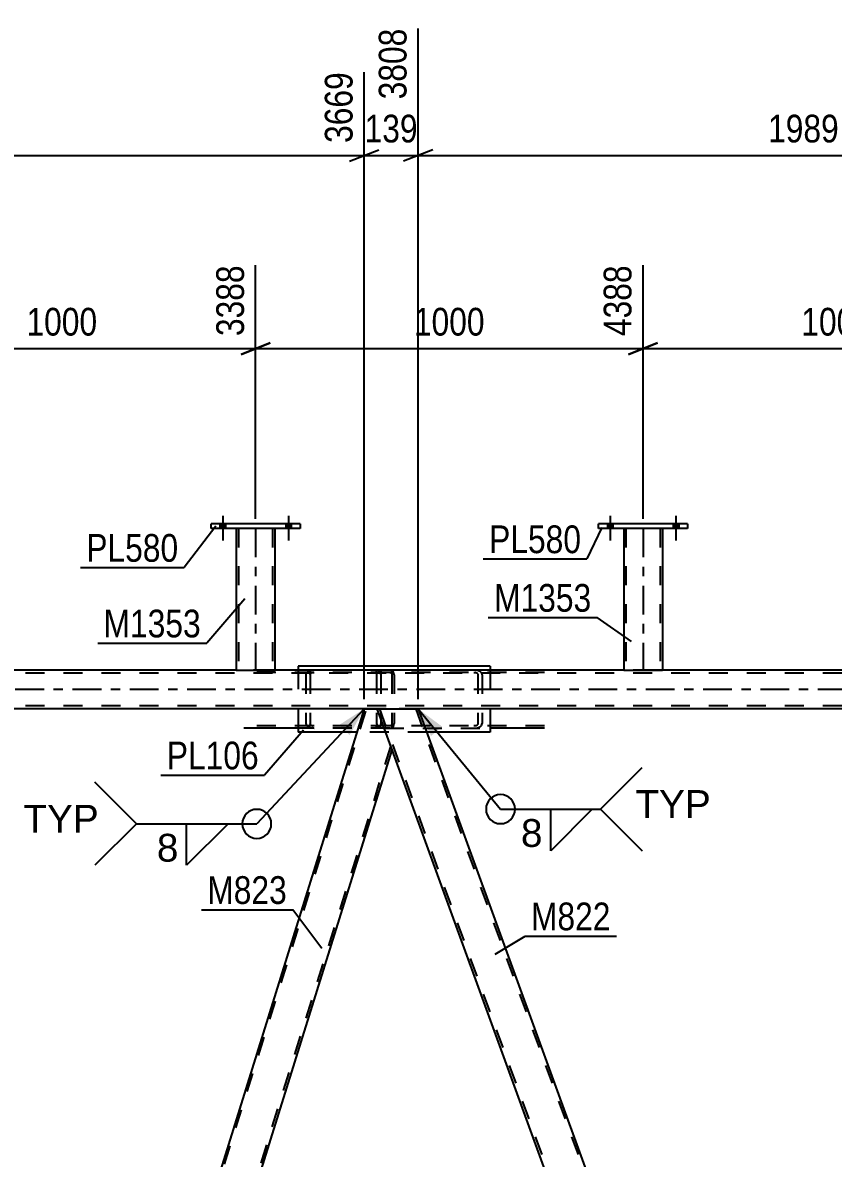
# Model space of a CAD drawing. Header units: millimetres. Extents: x -834 to 355, y -855 to -14.
# Drawn here: x -695.9 to -612.2, y -717.7 to -600.4 of the extents above; entities that cross this region are included whole.
import ezdxf

# ---------------------------------------------------------------- set-up
doc = ezdxf.new("R2010")
doc.units = ezdxf.units.MM
doc.linetypes.add('DXK_LINE_DOT2', pattern=[3.9198, 1.9599, -1.9599])
doc.linetypes.add('DXK_LINE_DOT3', pattern=[5.9187, 2.979, -0.9799, 0.9799, -0.9799])
doc.styles.add('Arial', font='ARIAL.TTF', dxfattribs={"height": 0.2})
doc.styles.add('Arial Narrow', font='ARIALN.TTF', dxfattribs={"height": 0.2})

# ---------------------------------------------------------------- blocks, each defined once
blk = doc.blocks.new('Part-570384938-6712 - 6664')
at = {"color": 7, "linetype": 'DXK_LINE_DOT2'}
for p, q in [((-89.96, -667.25), (-753.82, -667.25)), ((-669.82, -667.25), (-673.82, -667.25)), ((-629.82, -667.25), (-633.82, -667.25)), ((-89.96, -667.57), (-769.74, -667.57)), ((-89.96, -670.93), (-769.74, -670.93)), ((-89.96, -671.25), (-660.61, -671.25)), ((-655.04, -671.25), (-660.61, -671.25))]:
    blk.add_line(p, q, dxfattribs=at)
at = {"color": 2, "linetype": 'Continuous'}
for p, q in [((-673.82, -667.25), (-709.82, -667.25)), ((-633.82, -667.25), (-669.82, -667.25)), ((-593.82, -667.25), (-629.82, -667.25)), ((-660.61, -671.25), (-740.17, -671.25)), ((-575.48, -671.25), (-655.04, -671.25))]:
    blk.add_line(p, q, dxfattribs=at)
at = {"color": 7, "linetype": 'DXK_LINE_DOT3'}
blk.add_line((-89.96, -669.25), (-769.74, -669.25), dxfattribs=at)
blk = doc.blocks.new('Bolt-570384938-6838 - 6664')
at = {"linetype": 'Continuous'}
for points in [[(-634.94, -652.13), (-635.5, -652.13), (-635.5, -652.61), (-634.94, -652.61)], [(-634.94, -652.13), (-635.5, -652.13), (-635.5, -652.61), (-634.94, -652.61)], [(-628.14, -652.13), (-628.7, -652.13), (-628.7, -652.61), (-628.14, -652.61)], [(-628.14, -652.13), (-628.7, -652.13), (-628.7, -652.61), (-628.14, -652.61)]]:
    blk.add_hatch(color=1, dxfattribs=at).paths.add_polyline_path(points)
at = {"color": 1, "linetype": 'Continuous'}
for p, q in [((-635.22, -651.33), (-635.22, -653.85)), ((-635.22, -651.33), (-635.22, -653.85)), ((-628.42, -651.33), (-628.42, -653.85)), ((-628.42, -651.33), (-628.42, -653.85)), ((-635.5, -652.13), (-635.5, -652.61)), ((-635.5, -652.13), (-635.5, -652.61)), ((-634.94, -652.13), (-634.94, -652.61)), ((-634.94, -652.13), (-634.94, -652.61)), ((-628.7, -652.13), (-628.7, -652.61)), ((-628.7, -652.13), (-628.7, -652.61)), ((-628.14, -652.13), (-628.14, -652.61)), ((-628.14, -652.13), (-628.14, -652.61))]:
    blk.add_line(p, q, dxfattribs=at)
blk = doc.blocks.new('Part-570384938-6778 - 6664')
at = {"color": 2, "linetype": 'Continuous'}
for p, q in [((-673.82, -652.61), (-673.82, -667.25)), ((-669.82, -652.61), (-669.82, -667.25)), ((-673.82, -667.25), (-669.82, -667.25))]:
    blk.add_line(p, q, dxfattribs=at)
at = {"color": 7, "linetype": 'DXK_LINE_DOT2'}
for p, q in [((-669.82, -652.61), (-673.82, -652.61)), ((-673.82, -652.61), (-673.78, -652.61)), ((-673.58, -652.61), (-673.58, -667.25)), ((-670.06, -652.61), (-670.06, -667.25)), ((-670.08, -667.25), (-670.12, -667.25)), ((-670.12, -667.25), (-670.08, -667.25)), ((-670.08, -667.25), (-670.06, -667.25)), ((-670.06, -667.25), (-670.08, -667.25))]:
    blk.add_line(p, q, dxfattribs=at)
at = {"color": 7, "linetype": 'DXK_LINE_DOT3'}
blk.add_line((-671.82, -652.61), (-671.82, -667.25), dxfattribs=at)
blk = doc.blocks.new('Part-570384938-6783 - 6664')
at = {"color": 2, "linetype": 'Continuous'}
for p, q in [((-667.22, -652.13), (-676.42, -652.13)), ((-676.42, -652.61), (-676.42, -652.13)), ((-667.22, -652.61), (-676.42, -652.61)), ((-667.22, -652.13), (-667.22, -652.61))]:
    blk.add_line(p, q, dxfattribs=at)
blk = doc.blocks.new('Part-570384938-6790 - 6664')
at = {"color": 7, "linetype": 'DXK_LINE_DOT2'}
for p, q in [((-658.46, -667.25), (-658.8, -667.29)), ((-642.01, -667.25), (-658.46, -667.25)), ((-648.96, -667.29), (-649.29, -667.25)), ((-659.29, -667.6), (-659.34, -667.73)), ((-659.34, -667.73), (-659.34, -672.77)), ((-659.27, -667.55), (-659.29, -667.6)), ((-658.9, -667.73), (-658.87, -667.64)), ((-658.9, -667.73), (-658.9, -672.77)), ((-658.63, -667.51), (-658.46, -667.49)), ((-642.01, -667.49), (-658.46, -667.49)), ((-649.29, -667.49), (-649.13, -667.51)), ((-648.89, -667.64), (-648.86, -667.73)), ((-648.86, -667.73), (-648.86, -672.77)), ((-648.47, -667.6), (-648.49, -667.55)), ((-648.42, -667.73), (-648.47, -667.6)), ((-648.42, -667.73), (-648.42, -672.77)), ((-659.34, -672.77), (-659.27, -672.96)), ((-658.87, -672.86), (-658.9, -672.77)), ((-658.8, -673.22), (-658.53, -673.25)), ((-658.5, -673.01), (-658.63, -672.99)), ((-658.46, -673.01), (-658.5, -673.01)), ((-642.01, -673.01), (-658.46, -673.01)), ((-649.13, -672.99), (-649.29, -673.01)), ((-649.29, -673.25), (-648.96, -673.22)), ((-648.86, -672.77), (-648.89, -672.86)), ((-648.49, -672.96), (-648.42, -672.77)), ((-658.53, -673.25), (-658.46, -673.25)), ((-658.46, -673.25), (-647.62, -673.25))]:
    blk.add_line(p, q, dxfattribs=at)
at = {"color": 2, "linetype": 'Continuous'}
blk.add_line((-642.01, -673.25), (-647.62, -673.25), dxfattribs=at)
at = {"color": 7, "linetype": 'DXK_LINE_DOT2'}
for centre, radius, start, end in [((-658.66, -668.09), 0.817, 99.5182, 138.0638), ((-649.09, -668.09), 0.817, 41.9363, 80.4819), ((-658.56, -667.91), 0.409, 99.5182, 138.0638), ((-649.19, -667.91), 0.409, 41.9363, 80.4819), ((-658.66, -672.41), 0.817, 221.9363, 260.4819), ((-658.56, -672.59), 0.409, 221.9363, 260.4819), ((-649.19, -672.59), 0.409, 279.5182, 318.0638), ((-649.09, -672.41), 0.817, 279.5182, 318.0638)]:
    blk.add_arc(centre, radius, start, end, dxfattribs=at)
blk = doc.blocks.new('Part-570384938-6795 - 6664')
at = {"color": 7, "linetype": 'DXK_LINE_DOT2'}
for p, q in [((-657.96, -667.25), (-673.05, -667.25)), ((-665.76, -667.25), (-666.1, -667.29)), ((-659.34, -667.49), (-659.34, -667.25)), ((-657.8, -667.29), (-657.96, -667.25)), ((-657.66, -667.39), (-657.8, -667.29)), ((-657.96, -667.49), (-673.05, -667.49)), ((-666.59, -667.6), (-666.64, -667.73)), ((-666.64, -667.73), (-666.64, -672.77)), ((-666.57, -667.55), (-666.59, -667.6)), ((-666.2, -667.73), (-666.17, -667.64)), ((-666.2, -667.73), (-666.2, -672.77)), ((-665.93, -667.51), (-665.76, -667.49)), ((-657.96, -667.49), (-657.88, -667.51)), ((-657.88, -667.51), (-657.81, -667.56)), ((-657.81, -667.56), (-657.76, -667.64)), ((-657.76, -667.64), (-657.75, -667.73)), ((-657.75, -667.73), (-657.75, -672.77)), ((-657.56, -667.55), (-657.66, -667.39)), ((-657.53, -667.73), (-657.56, -667.55)), ((-657.53, -667.73), (-657.53, -672.77)), ((-657.96, -673.01), (-673.05, -673.01)), ((-666.64, -672.77), (-666.57, -672.96)), ((-666.17, -672.86), (-666.2, -672.77)), ((-666.1, -673.22), (-665.76, -673.25)), ((-665.76, -673.01), (-665.93, -672.99)), ((-659.34, -673.25), (-659.34, -673.01)), ((-657.88, -672.99), (-657.96, -673.01)), ((-657.96, -673.25), (-657.8, -673.22)), ((-657.81, -672.94), (-657.88, -672.99)), ((-657.76, -672.86), (-657.81, -672.94)), ((-657.8, -673.22), (-657.66, -673.11)), ((-657.75, -672.77), (-657.76, -672.86)), ((-657.66, -673.11), (-657.56, -672.96)), ((-657.56, -672.96), (-657.53, -672.77)), ((-657.96, -673.25), (-667.44, -673.25))]:
    blk.add_line(p, q, dxfattribs=at)
at = {"color": 2, "linetype": 'Continuous'}
blk.add_line((-667.44, -673.25), (-673.05, -673.25), dxfattribs=at)
at = {"color": 7, "linetype": 'DXK_LINE_DOT2'}
for centre, radius, start, end in [((-665.96, -668.09), 0.817, 99.5182, 138.0638), ((-665.86, -667.91), 0.409, 99.5182, 138.0638), ((-665.96, -672.41), 0.817, 221.9363, 260.4819), ((-665.86, -672.59), 0.409, 221.9363, 260.4819)]:
    blk.add_arc(centre, radius, start, end, dxfattribs=at)
blk = doc.blocks.new('Bolt-570384938-6809 - 6664')
at = {"linetype": 'Continuous'}
for points in [[(-674.94, -652.13), (-675.5, -652.13), (-675.5, -652.61), (-674.94, -652.61)], [(-674.94, -652.13), (-675.5, -652.13), (-675.5, -652.61), (-674.94, -652.61)], [(-668.14, -652.13), (-668.7, -652.13), (-668.7, -652.61), (-668.14, -652.61)], [(-668.14, -652.13), (-668.7, -652.13), (-668.7, -652.61), (-668.14, -652.61)]]:
    blk.add_hatch(color=1, dxfattribs=at).paths.add_polyline_path(points)
at = {"color": 1, "linetype": 'Continuous'}
for p, q in [((-675.22, -651.33), (-675.22, -653.85)), ((-675.22, -651.33), (-675.22, -653.85)), ((-668.42, -651.33), (-668.42, -653.85)), ((-668.42, -651.33), (-668.42, -653.85)), ((-675.5, -652.13), (-675.5, -652.61)), ((-675.5, -652.13), (-675.5, -652.61)), ((-674.94, -652.13), (-674.94, -652.61)), ((-674.94, -652.13), (-674.94, -652.61)), ((-668.7, -652.13), (-668.7, -652.61)), ((-668.7, -652.13), (-668.7, -652.61)), ((-668.14, -652.13), (-668.14, -652.61)), ((-668.14, -652.13), (-668.14, -652.61))]:
    blk.add_line(p, q, dxfattribs=at)
blk = doc.blocks.new('Part-570384938-6916 - 6664')
at = {"color": 2, "linetype": 'Continuous'}
for p, q in [((-667.44, -666.85), (-667.44, -667.25)), ((-647.62, -666.85), (-667.44, -666.85)), ((-647.62, -666.85), (-647.62, -667.25)), ((-667.44, -671.25), (-667.44, -673.65)), ((-647.62, -671.25), (-647.62, -673.65)), ((-661.36, -673.65), (-667.44, -673.65)), ((-647.62, -673.65), (-654.16, -673.65))]:
    blk.add_line(p, q, dxfattribs=at)
at = {"color": 7, "linetype": 'DXK_LINE_DOT2'}
for p, q in [((-667.44, -667.25), (-667.44, -671.25)), ((-647.62, -667.25), (-647.62, -671.25)), ((-654.16, -673.65), (-661.36, -673.65))]:
    blk.add_line(p, q, dxfattribs=at)
blk = doc.blocks.new('Part-570384938-7232 - 6664')
at = {"color": 2, "linetype": 'Continuous'}
for p, q in [((-660.61, -671.25), (-697.31, -789)), ((-660.61, -671.25), (-659.29, -671.25)), ((-659.29, -671.25), (-657.75, -675.5)), ((-657.75, -675.5), (-694.14, -792.25))]:
    blk.add_line(p, q, dxfattribs=at)
at = {"color": 7, "linetype": 'DXK_LINE_DOT2'}
for p, q in [((-697.18, -789.37), (-660.36, -671.25)), ((-657.88, -675.13), (-694.39, -792.25))]:
    blk.add_line(p, q, dxfattribs=at)
blk = doc.blocks.new('Part-570384938-6995 - 6664')
at = {"color": 2, "linetype": 'Continuous'}
for p, q in [((-659.29, -671.25), (-655.04, -671.25)), ((-655.04, -671.25), (-612.18, -789)), ((-657.75, -675.5), (-615.25, -792.25))]:
    blk.add_line(p, q, dxfattribs=at)
at = {"color": 7, "linetype": 'DXK_LINE_DOT2'}
for p, q in [((-659.29, -671.25), (-657.75, -675.5)), ((-659.04, -671.25), (-615, -792.25)), ((-659.04, -671.25), (-659.02, -671.25)), ((-655.29, -671.25), (-611.25, -792.25))]:
    blk.add_line(p, q, dxfattribs=at)
blk = doc.blocks.new('Part-570384938-7101 - 6664')
at = {"color": 2, "linetype": 'Continuous'}
for p, q in [((-633.82, -652.61), (-633.82, -667.25)), ((-629.82, -652.61), (-629.82, -667.25)), ((-633.82, -667.25), (-629.82, -667.25))]:
    blk.add_line(p, q, dxfattribs=at)
at = {"color": 7, "linetype": 'DXK_LINE_DOT2'}
for p, q in [((-629.82, -652.61), (-633.82, -652.61)), ((-633.82, -652.61), (-633.78, -652.61)), ((-633.58, -652.61), (-633.58, -667.25)), ((-630.06, -652.61), (-630.06, -667.25)), ((-630.08, -667.25), (-630.12, -667.25)), ((-630.12, -667.25), (-630.08, -667.25)), ((-630.08, -667.25), (-630.06, -667.25)), ((-630.06, -667.25), (-630.08, -667.25))]:
    blk.add_line(p, q, dxfattribs=at)
at = {"color": 7, "linetype": 'DXK_LINE_DOT3'}
blk.add_line((-631.82, -652.61), (-631.82, -667.25), dxfattribs=at)
blk = doc.blocks.new('Part-570384938-7259 - 6664')
at = {"color": 2, "linetype": 'Continuous'}
for p, q in [((-627.22, -652.13), (-636.42, -652.13)), ((-636.42, -652.61), (-636.42, -652.13)), ((-627.22, -652.61), (-636.42, -652.61)), ((-627.22, -652.13), (-627.22, -652.61))]:
    blk.add_line(p, q, dxfattribs=at)
blk = doc.blocks.new('StraightDimension-570384938-52063 - 6664')
at = {"color": 7, "linetype": 'Continuous'}
for p, q in [((-671.82, -651.61), (-671.82, -625.44)), ((-631.82, -651.61), (-631.82, -625.44)), ((-670.32, -633.45), (-673.32, -634.65)), ((-671.82, -634.05), (-631.82, -634.05)), ((-633.32, -634.65), (-630.32, -633.45))]:
    blk.add_line(p, q, dxfattribs=at)
at = {"color": 0}
blk.add_wipeout([(-647.56, -633.3), (-647.56, -629.1), (-656.08, -629.1), (-656.08, -633.3)], dxfattribs=at)
at = {"color": 3, "style": 'Arial Narrow'}
blk.add_text('1000', height=2.863, dxfattribs=at).set_placement((-655.48, -632.7))
at = {"color": 0, "linetype": 'Continuous'}
blk.add_wipeout([(-632.42, -624.84), (-636.62, -624.84), (-636.62, -633.35), (-632.42, -633.35)], dxfattribs=at)
at = {"color": 3, "linetype": 'Continuous', "style": 'Arial Narrow'}
blk.add_text('4388', height=2.863, rotation=90.0002, dxfattribs=at).set_placement((-633.02, -632.75))
blk = doc.blocks.new('StraightDimension-570384938-52062 - 6664')
at = {"color": 7, "linetype": 'Continuous'}
for p, q in [((-631.82, -651.61), (-631.82, -625.44)), ((-591.82, -651.61), (-591.82, -625.44)), ((-630.32, -633.45), (-633.32, -634.65)), ((-631.82, -634.05), (-591.82, -634.05)), ((-593.32, -634.65), (-590.32, -633.45))]:
    blk.add_line(p, q, dxfattribs=at)
at = {"color": 0}
blk.add_wipeout([(-607.56, -633.3), (-607.56, -629.1), (-616.08, -629.1), (-616.08, -633.3)], dxfattribs=at)
at = {"color": 3, "style": 'Arial Narrow'}
blk.add_text('1000', height=2.863, dxfattribs=at).set_placement((-615.48, -632.7))
at = {"color": 0, "linetype": 'Continuous'}
blk.add_wipeout([(-592.42, -624.84), (-596.62, -624.84), (-596.62, -633.35), (-592.42, -633.35)], dxfattribs=at)
at = {"color": 3, "linetype": 'Continuous', "style": 'Arial Narrow'}
blk.add_text('5388', height=2.863, rotation=90.0002, dxfattribs=at).set_placement((-593.02, -632.75))
blk = doc.blocks.new('StraightDimension-570384938-52064 - 6664')
at = {"color": 7, "linetype": 'Continuous'}
for p, q in [((-711.82, -651.61), (-711.82, -625.44)), ((-671.82, -651.61), (-671.82, -625.44)), ((-710.32, -633.45), (-713.32, -634.65)), ((-711.82, -634.05), (-671.82, -634.05)), ((-673.32, -634.65), (-670.32, -633.45))]:
    blk.add_line(p, q, dxfattribs=at)
at = {"color": 0}
blk.add_wipeout([(-687.56, -633.3), (-687.56, -629.1), (-696.08, -629.1), (-696.08, -633.3)], dxfattribs=at)
at = {"color": 3, "style": 'Arial Narrow'}
blk.add_text('1000', height=2.863, dxfattribs=at).set_placement((-695.48, -632.7))
at = {"color": 0, "linetype": 'Continuous'}
blk.add_wipeout([(-672.42, -624.84), (-676.62, -624.84), (-676.62, -633.35), (-672.42, -633.35)], dxfattribs=at)
at = {"color": 3, "linetype": 'Continuous', "style": 'Arial Narrow'}
blk.add_text('3388', height=2.863, rotation=90.0002, dxfattribs=at).set_placement((-673.02, -632.75))
blk = doc.blocks.new('StraightDimension-570384938-55834 - 6664')
at = {"color": 7, "linetype": 'Continuous'}
for p, q in [((-655.04, -670.25), (-655.04, -600.98)), ((-660.61, -670.25), (-660.61, -605.48)), ((-662.11, -614.7), (-659.11, -613.5)), ((-660.61, -614.1), (-655.04, -614.1)), ((-653.54, -613.5), (-656.54, -614.7))]:
    blk.add_line(p, q, dxfattribs=at)
at = {"color": 0}
blk.add_wipeout([(-654.48, -613.35), (-654.48, -609.15), (-661.17, -609.15), (-661.17, -613.35)], dxfattribs=at)
at = {"color": 3, "style": 'Arial Narrow'}
blk.add_text('139', height=2.863, dxfattribs=at).set_placement((-660.57, -612.75))
at = {"color": 0, "linetype": 'Continuous'}
blk.add_wipeout([(-655.64, -600.38), (-659.84, -600.38), (-659.84, -608.9), (-655.64, -608.9)], dxfattribs=at)
at = {"color": 3, "linetype": 'Continuous', "style": 'Arial Narrow'}
blk.add_text('3808', height=2.863, rotation=90.0002, dxfattribs=at).set_placement((-656.24, -608.3))
blk = doc.blocks.new('StraightDimension-570384938-55833 - 6664')
at = {"color": 7, "linetype": 'Continuous'}
for p, q in [((-655.04, -670.25), (-655.04, -600.98)), ((-575.48, -670.25), (-575.48, -605.48)), ((-653.54, -613.5), (-656.54, -614.7)), ((-655.04, -614.1), (-575.48, -614.1)), ((-576.98, -614.7), (-573.98, -613.5))]:
    blk.add_line(p, q, dxfattribs=at)
at = {"color": 0}
blk.add_wipeout([(-611, -613.35), (-611, -609.15), (-619.51, -609.15), (-619.51, -613.35)], dxfattribs=at)
at = {"color": 3, "style": 'Arial Narrow'}
blk.add_text('1989', height=2.863, dxfattribs=at).set_placement((-618.91, -612.75))
at = {"color": 0, "linetype": 'Continuous'}
blk.add_wipeout([(-576.08, -604.88), (-580.28, -604.88), (-580.28, -613.4), (-576.08, -613.4)], dxfattribs=at)
at = {"color": 3, "linetype": 'Continuous', "style": 'Arial Narrow'}
blk.add_text('5797', height=2.863, rotation=90.0002, dxfattribs=at).set_placement((-576.68, -612.8))
blk = doc.blocks.new('StraightDimension-570384938-55835 - 6664')
at = {"color": 7, "linetype": 'Continuous'}
for p, q in [((-744.43, -670.25), (-744.43, -605.48)), ((-660.61, -670.25), (-660.61, -605.48)), ((-742.93, -613.5), (-745.93, -614.7)), ((-744.43, -614.1), (-660.61, -614.1)), ((-662.11, -614.7), (-659.11, -613.5))]:
    blk.add_line(p, q, dxfattribs=at)
at = {"color": 0}
blk.add_wipeout([(-698.26, -613.35), (-698.26, -609.15), (-706.77, -609.15), (-706.77, -613.35)], dxfattribs=at)
at = {"color": 3, "style": 'Arial Narrow'}
blk.add_text('2095', height=2.863, dxfattribs=at).set_placement((-706.17, -612.75))
at = {"color": 0, "linetype": 'Continuous'}
blk.add_wipeout([(-661.21, -604.88), (-665.41, -604.88), (-665.41, -613.4), (-661.21, -613.4)], dxfattribs=at)
at = {"color": 3, "linetype": 'Continuous', "style": 'Arial Narrow'}
blk.add_text('3669', height=2.863, rotation=90.0002, dxfattribs=at).set_placement((-661.81, -612.8))
blk = doc.blocks.new('Mark-570384938-6774 - 6664')
at = {"color": 30, "linetype": 'Continuous'}
for p in [(-672.92, -659.89), (-688.12, -664.47)]:
    blk.add_line(p, (-676.87, -664.47), dxfattribs=at)
at = {"color": 0}
blk.add_wipeout([(-677.47, -663.87), (-677.47, -660.87), (-687.52, -660.87), (-687.52, -663.87)], dxfattribs=at)
blk.add_wipeout([(-677.47, -663.87), (-677.47, -660.87), (-687.52, -660.87), (-687.52, -663.87)], dxfattribs=at)
at = {"color": 3, "style": 'Arial Narrow'}
blk.add_text('M1353', height=2.863, dxfattribs=at).set_placement((-687.52, -663.87))
blk = doc.blocks.new('Mark-570384938-6779 - 6664')
at = {"color": 30, "linetype": 'Continuous'}
for p in [(-675.94, -652.4), (-689.9, -656.66)]:
    blk.add_line(p, (-679.19, -656.66), dxfattribs=at)
at = {"color": 0}
blk.add_wipeout([(-679.79, -656.06), (-679.79, -653.06), (-689.3, -653.06), (-689.3, -656.06)], dxfattribs=at)
blk.add_wipeout([(-679.79, -656.06), (-679.79, -653.06), (-689.3, -653.06), (-689.3, -656.06)], dxfattribs=at)
at = {"color": 3, "style": 'Arial Narrow'}
blk.add_text('PL580', height=2.863, dxfattribs=at).set_placement((-689.3, -656.06))
blk = doc.blocks.new('Mark-570384938-6912 - 6664')
at = {"color": 30, "linetype": 'Continuous'}
for p in [(-666.86, -673.46), (-681.59, -678.1)]:
    blk.add_line(p, (-670.89, -678.1), dxfattribs=at)
at = {"color": 0}
blk.add_wipeout([(-671.49, -677.5), (-671.49, -674.5), (-680.99, -674.5), (-680.99, -677.5)], dxfattribs=at)
blk.add_wipeout([(-671.49, -677.5), (-671.49, -674.5), (-680.99, -674.5), (-680.99, -677.5)], dxfattribs=at)
at = {"color": 3, "style": 'Arial Narrow'}
blk.add_text('PL106', height=2.863, dxfattribs=at).set_placement((-680.99, -677.5))
blk = doc.blocks.new('WeldMark-570384938-63070 - 6664')
at = {"linetype": 'Continuous'}
blk.add_hatch(color=30, dxfattribs=at).paths.add_polyline_path([(-663.21, -672.93), (-660.61, -671.25), (-662.11, -673.96)])
at = {"color": 30, "linetype": 'Continuous'}
for p in [(-660.61, -671.25), (-684.12, -683.13)]:
    blk.add_line(p, (-671.7, -683.13), dxfattribs=at)
at = {"color": 3, "linetype": 'Continuous'}
for p, q in [((-684.12, -683.13), (-688.41, -678.84)), ((-684.12, -683.13), (-688.41, -687.41)), ((-678.94, -683.13), (-674.65, -683.13)), ((-674.65, -683.13), (-678.94, -687.41)), ((-678.94, -687.41), (-678.94, -683.13))]:
    blk.add_line(p, q, dxfattribs=at)
for start, end in [(90, 270), (270, 90)]:
    blk.add_arc((-671.7, -683.13), 1.5, start, end, dxfattribs=at)
at = {"color": 0}
blk.add_wipeout([(-679.6, -687.23), (-679.6, -683.83), (-682.22, -683.83), (-682.22, -687.23)], dxfattribs=at)
at = {"color": 3, "style": 'Arial'}
blk.add_text('8', height=2.87, dxfattribs=at).set_placement((-682.02, -687.03))
at = {"color": 0, "linetype": 'Continuous'}
blk.add_wipeout([(-688.02, -684.03), (-688.02, -681.03), (-695.8, -681.03), (-695.8, -684.03)], dxfattribs=at)
blk.add_wipeout([(-688.02, -684.03), (-688.02, -681.03), (-695.8, -681.03), (-695.8, -684.03)], dxfattribs=at)
at = {"color": 3, "linetype": 'Continuous', "style": 'Arial'}
blk.add_text('TYP', height=2.865, dxfattribs=at).set_placement((-695.8, -684.03))
blk = doc.blocks.new('Mark-570384938-6991 - 6664')
at = {"color": 30, "linetype": 'Continuous'}
for p, q in [((-647.09, -696.6), (-643.99, -694.72)), ((-643.99, -694.72), (-634.57, -694.72))]:
    blk.add_line(p, q, dxfattribs=at)
at = {"color": 0}
blk.add_wipeout([(-635.17, -694.12), (-635.17, -691.12), (-643.39, -691.12), (-643.39, -694.12)], dxfattribs=at)
blk.add_wipeout([(-635.17, -694.12), (-635.17, -691.12), (-643.39, -691.12), (-643.39, -694.12)], dxfattribs=at)
at = {"color": 3, "style": 'Arial Narrow'}
blk.add_text('M822', height=2.863, dxfattribs=at).set_placement((-643.39, -694.12))
blk = doc.blocks.new('Mark-570384938-7097 - 6664')
at = {"color": 30, "linetype": 'Continuous'}
for p in [(-647.8, -661.82), (-633.01, -664.31)]:
    blk.add_line(p, (-636.55, -661.82), dxfattribs=at)
at = {"color": 0}
blk.add_wipeout([(-637.15, -661.22), (-637.15, -658.22), (-647.2, -658.22), (-647.2, -661.22)], dxfattribs=at)
blk.add_wipeout([(-637.15, -661.22), (-637.15, -658.22), (-647.2, -658.22), (-647.2, -661.22)], dxfattribs=at)
at = {"color": 3, "style": 'Arial Narrow'}
blk.add_text('M1353', height=2.863, dxfattribs=at).set_placement((-647.2, -661.22))
blk = doc.blocks.new('Mark-570384938-7228 - 6664')
at = {"color": 30, "linetype": 'Continuous'}
for p in [(-677.41, -692), (-664.98, -695.99)]:
    blk.add_line(p, (-667.99, -692), dxfattribs=at)
at = {"color": 0}
blk.add_wipeout([(-668.59, -691.4), (-668.59, -688.4), (-676.81, -688.4), (-676.81, -691.4)], dxfattribs=at)
blk.add_wipeout([(-668.59, -691.4), (-668.59, -688.4), (-676.81, -688.4), (-676.81, -691.4)], dxfattribs=at)
at = {"color": 3, "style": 'Arial Narrow'}
blk.add_text('M823', height=2.863, dxfattribs=at).set_placement((-676.81, -691.4))
blk = doc.blocks.new('Mark-570384938-7255 - 6664')
at = {"color": 30, "linetype": 'Continuous'}
for p in [(-636.06, -652.52), (-648.31, -655.77)]:
    blk.add_line(p, (-637.61, -655.77), dxfattribs=at)
at = {"color": 0}
blk.add_wipeout([(-638.21, -655.17), (-638.21, -652.17), (-647.71, -652.17), (-647.71, -655.17)], dxfattribs=at)
blk.add_wipeout([(-638.21, -655.17), (-638.21, -652.17), (-647.71, -652.17), (-647.71, -655.17)], dxfattribs=at)
at = {"color": 3, "style": 'Arial Narrow'}
blk.add_text('PL580', height=2.863, dxfattribs=at).set_placement((-647.71, -655.17))
blk = doc.blocks.new('WeldMark-570384938-63094 - 6664')
at = {"linetype": 'Continuous'}
blk.add_hatch(color=30, dxfattribs=at).paths.add_polyline_path([(-653.71, -674.05), (-655.04, -671.25), (-652.55, -673.09)])
at = {"color": 30, "linetype": 'Continuous'}
for p, q in [((-655.04, -671.25), (-646.53, -681.61)), ((-646.53, -681.61), (-636.21, -681.61))]:
    blk.add_line(p, q, dxfattribs=at)
at = {"color": 3, "linetype": 'Continuous'}
for p, q in [((-636.21, -681.61), (-631.92, -677.32)), ((-641.35, -681.61), (-637.07, -681.61)), ((-637.07, -681.61), (-641.35, -685.9)), ((-641.35, -685.9), (-641.35, -681.61)), ((-636.21, -681.61), (-631.92, -685.9))]:
    blk.add_line(p, q, dxfattribs=at)
blk.add_arc((-646.53, -681.61), 1.5, 90, 270, dxfattribs=at)
at = {"color": 0}
blk.add_wipeout([(-642.01, -685.71), (-642.01, -682.31), (-644.63, -682.31), (-644.63, -685.71)], dxfattribs=at)
at = {"color": 3, "linetype": 'Continuous'}
blk.add_arc((-646.53, -681.61), 1.5, 270, 90, dxfattribs=at)
at = {"color": 3, "style": 'Arial'}
blk.add_text('8', height=2.87, dxfattribs=at).set_placement((-644.43, -685.51))
at = {"color": 0, "linetype": 'Continuous'}
blk.add_wipeout([(-624.84, -682.51), (-624.84, -679.51), (-632.61, -679.51), (-632.61, -682.51)], dxfattribs=at)
blk.add_wipeout([(-624.84, -682.51), (-624.84, -679.51), (-632.61, -679.51), (-632.61, -682.51)], dxfattribs=at)
at = {"color": 3, "linetype": 'Continuous', "style": 'Arial'}
blk.add_text('TYP', height=2.865, dxfattribs=at).set_placement((-632.61, -682.51))

msp = doc.modelspace()

# ---------------------------------------------------------------- block references
for name in ['Bolt-570384938-6809 - 6664', 'Bolt-570384938-6838 - 6664', 'Part-570384938-6783 - 6664', 'Part-570384938-6778 - 6664', 'Part-570384938-7259 - 6664', 'Part-570384938-7101 - 6664', 'Part-570384938-6712 - 6664', 'Part-570384938-6795 - 6664', 'Part-570384938-6916 - 6664', 'Part-570384938-6790 - 6664', 'Part-570384938-7232 - 6664', 'Part-570384938-6995 - 6664']:
    msp.add_blockref(name, (0, 0))

# ---------------------------------------------------------------- next in the draw order: block references
for name in ['StraightDimension-570384938-52063 - 6664', 'WeldMark-570384938-63094 - 6664', 'Mark-570384938-6912 - 6664', 'Mark-570384938-7228 - 6664', 'Mark-570384938-6991 - 6664']:
    msp.add_blockref(name, (0, 0))

# ---------------------------------------------------------------- next in the draw order: block references
for name in ['StraightDimension-570384938-55834 - 6664', 'StraightDimension-570384938-52064 - 6664', 'StraightDimension-570384938-52062 - 6664', 'WeldMark-570384938-63070 - 6664']:
    msp.add_blockref(name, (0, 0))

# ---------------------------------------------------------------- next in the draw order: block references
for name in ['StraightDimension-570384938-55833 - 6664', 'StraightDimension-570384938-55835 - 6664']:
    msp.add_blockref(name, (0, 0))

# ---------------------------------------------------------------- next in the draw order: block references
for name in ['Mark-570384938-6779 - 6664', 'Mark-570384938-7255 - 6664', 'Mark-570384938-7097 - 6664', 'Mark-570384938-6774 - 6664']:
    msp.add_blockref(name, (0, 0))

doc.saveas('drawing.dxf')
